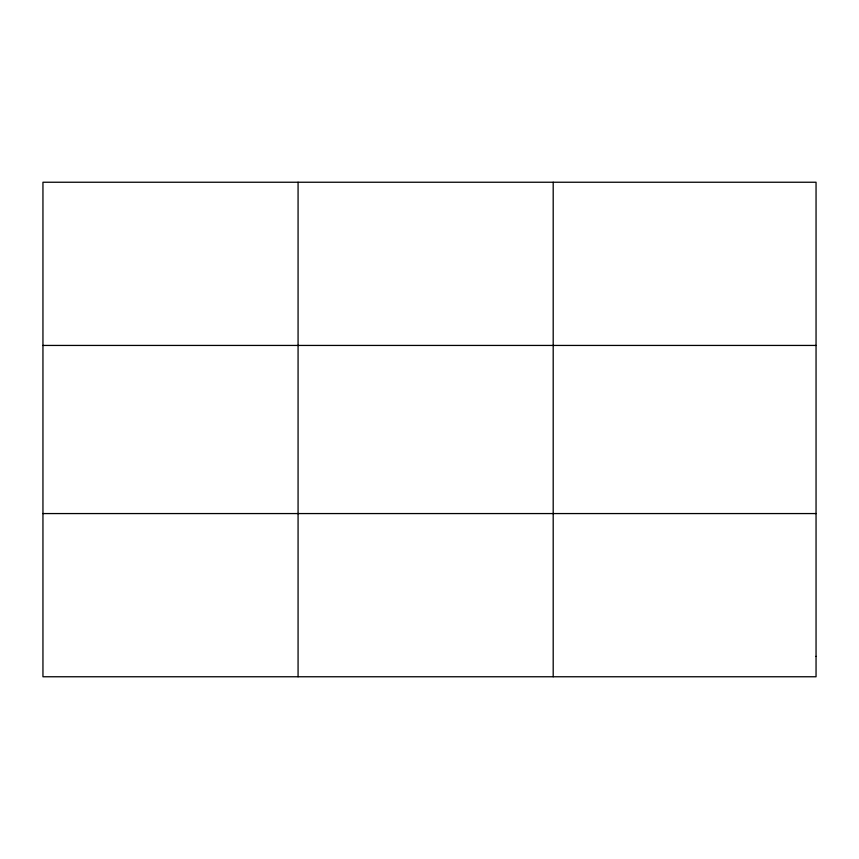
<?xml version="1.0" encoding="UTF-8"?>
<svg xmlns="http://www.w3.org/2000/svg" width="859" height="859" viewBox="0 0 859 859"><rect width="100%" height="100%" fill="white"/><g stroke="black" fill="none" stroke-linecap="round" stroke-linejoin="round"><path stroke-width="1.29" d="M298.073 676.763L298.073 182.237M553.196 676.763L553.196 182.237M42.95 345.436L816.05 345.436M42.95 513.564L816.05 513.564M816.05 656.362L816.05 676.763L42.95 676.763L42.95 182.237L816.05 182.237L816.05 656.362"/></g></svg>
